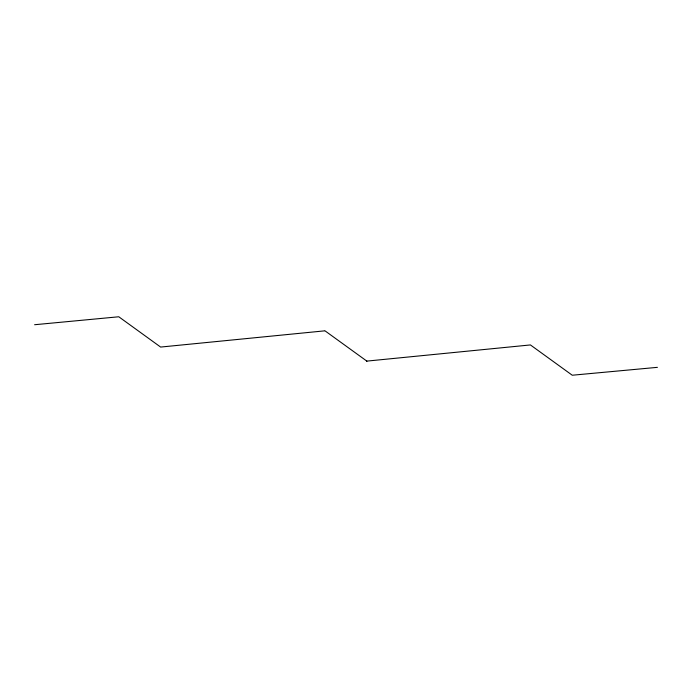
<?xml version="1.0" encoding="UTF-8"?>
<svg xmlns="http://www.w3.org/2000/svg" width="692" height="692" viewBox="0 0 692 692"><rect width="100%" height="100%" fill="white"/><g stroke="black" fill="none" stroke-linecap="round" stroke-linejoin="round"><path stroke-width="1.04" d="M324.6 330.854L160.63 347.064L118.782 316.772L34.6 324.73M366.449 361.146L530.418 344.936L572.258 375.228L657.4 367.34M325.076 330.888L366.924 361.172"/></g></svg>
